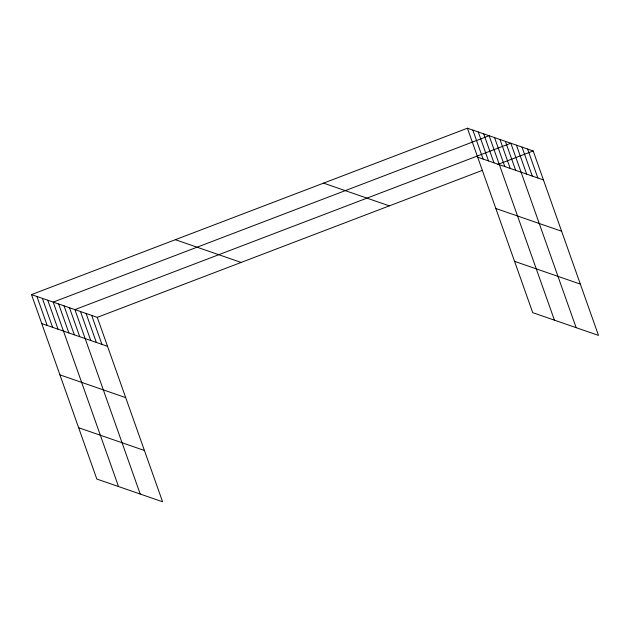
<?xml version="1.0" encoding="UTF-8"?>
<svg xmlns="http://www.w3.org/2000/svg" width="630" height="630" viewBox="0 0 630 630"><rect width="100%" height="100%" fill="white"/><g stroke="black" fill="none" stroke-linecap="round" stroke-linejoin="round"><path stroke-width="0.94" d="M31.5 294.604L97.272 317.347L162.587 501.779L96.815 479.044L31.5 294.604L467.413 128.221L533.185 150.956L598.5 335.396L532.728 312.653L467.413 128.221M97.272 317.347L482.572 170.281M497.668 164.517L533.185 150.956M477.674 157.185L543.446 179.928M495.841 208.491L561.613 231.226M323.56 183.125L389.34 205.868M514.56 261.356L580.332 284.091M175.353 239.699L241.125 262.434M41.761 323.576L107.533 346.311M59.929 374.874L125.701 397.617M78.648 427.738L144.42 450.474M527.601 149.026L537.855 177.991M522.01 147.097L532.263 176.061M516.419 145.16L526.672 174.124M576.135 327.663L510.828 143.231L74.907 309.613L140.222 494.046M505.402 141.348L515.655 170.321M499.976 139.474L510.229 168.438M494.55 137.6L504.803 166.564M554.431 320.158L489.124 135.726L53.203 302.109L118.519 486.541M483.69 133.851L493.952 162.816M478.264 131.969L488.526 160.941M472.839 130.095L483.1 159.059M91.681 315.409L101.942 344.374M86.089 313.48L96.351 342.444M80.498 311.543L90.759 340.515M69.481 307.739L79.742 336.704M64.055 305.865L74.316 334.829M58.629 303.983L68.891 332.955M47.778 300.234L58.039 329.199M42.352 298.36L52.613 327.324M36.926 296.486L47.187 325.45"/></g></svg>
